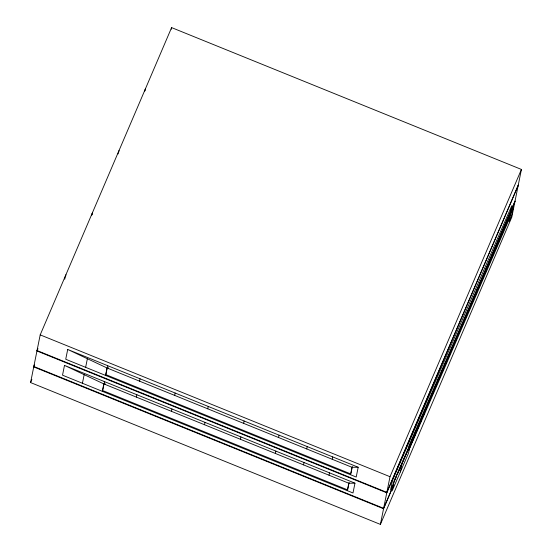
<?xml version="1.0" encoding="UTF-8"?>
<svg xmlns="http://www.w3.org/2000/svg" width="552" height="552" viewBox="0 0 552 552"><rect width="100%" height="100%" fill="white"/><g stroke="black" fill="none" stroke-linecap="round" stroke-linejoin="round"><path stroke-width="0.83" d="M30.581 382.564L40.199 334.871L171.603 27.6L521.419 169.436L511.801 217.129L380.397 524.4L30.581 382.564L31.885 379.514M64.743 279.222L65.412 275.924M65.605 276.338L65.936 274.689M91.666 215.301L91.956 213.845M92.046 214.797L92.488 212.61M64.494 365.396L62.521 375.187L352.997 492.971L354.971 483.172L64.494 365.396L103.831 383.909L348.802 483.235L354.971 483.172M67.703 349.464L65.729 359.262L356.212 477.038L358.186 467.247L67.703 349.464L107.047 367.977L352.01 467.302L358.186 467.247M118.066 153.953L118.363 152.49M118.742 151.986L119.032 150.53M82.427 383.26L84.166 374.649M85.636 367.335L87.375 358.724M144.762 91.142L145.059 89.679M145.252 90.1L145.583 88.451M171.272 29.249L171.603 27.6M102.334 391.333L103.831 383.909M105.549 375.408L107.047 367.977M103.997 383.964L102.665 390.561L347.629 489.886L349.126 482.462M107.205 368.032L105.874 374.635L350.844 473.961M136.365 397.102L136.848 394.728M139.58 381.17L140.056 378.803M171.458 411.33L171.941 408.963M174.673 395.398L175.15 393.031M204.544 424.743L205.02 422.377M207.752 408.811L208.235 406.444M240.424 439.288L240.9 436.922M243.632 423.363L244.115 420.99M275.358 453.454L275.834 451.087M278.574 437.529L279.05 435.155M303.538 464.881L304.014 462.514M306.746 448.948L307.222 446.582M329.013 475.21L329.496 472.843M332.228 459.285L332.704 456.911M347.305 490.659L348.802 483.235M350.513 474.727L352.01 467.302M351.01 473.133L352.342 466.53M380.397 524.4L390.009 476.707L521.419 169.436M513.422 206.379L394.121 481.02L392.148 490.811L408.501 453.164L409.998 445.74L510.607 214.135L513.422 206.379L511.449 216.177L509.11 221.559L510.607 214.135M400.324 471.988L402.063 463.376M408.521 448.707L409.191 445.409L509.793 213.803L508.295 221.228L408.721 450.46M423.363 414.98L423.839 412.613M437.77 381.798L438.253 379.431M451.357 350.52L451.84 348.153M466.095 316.6L466.571 314.233M480.44 283.569L480.923 281.203M492.011 256.928L492.494 254.562M502.479 232.84L502.955 230.474M37.708 348.967L37.039 350.541L386.848 492.377L518.259 185.106M37.964 348.609L36.956 350.968L386.766 492.798L518.169 185.527M34.5 364.913L33.824 366.48L383.64 508.316L393.797 484.559M34.39 365.383L33.741 366.907L383.55 508.744L393.714 484.98M408.701 449.714L413.441 438.626M414.117 437.046L415.132 434.666M415.815 433.085L416.829 430.705M417.505 429.125L418.519 426.744M465.26 317.462L466.274 315.082M466.951 313.501L467.965 311.128M470.338 305.58L473.388 298.453M474.064 296.873L475.079 294.492M475.755 292.912L515.044 201.045M408.611 450.135L414.034 437.467M414.711 435.88L415.725 433.506M416.401 431.926L419.451 424.798M420.465 422.418L421.142 420.838M423.515 415.29L424.529 412.917M465.853 316.303L466.868 313.922M470.932 304.421L472.284 301.254M472.96 299.667L473.982 297.293M474.658 295.706L475.672 293.333M476.348 291.753L477.363 289.372M478.046 287.792L482.786 276.704M483.462 275.117L514.961 201.466M396.695 475.948L390.526 490.155L392.5 480.357L511.794 205.723L509.82 215.515L508.109 219.461M397.378 474.368L402.18 463.321M402.863 461.741L409.377 446.747M394.121 481.02L409.998 445.74M40.199 334.871L390.009 476.707M107.378 365.555L108.44 368.543M104.169 381.48L105.225 384.475M410.419 443.504L410.571 444.422"/></g></svg>
